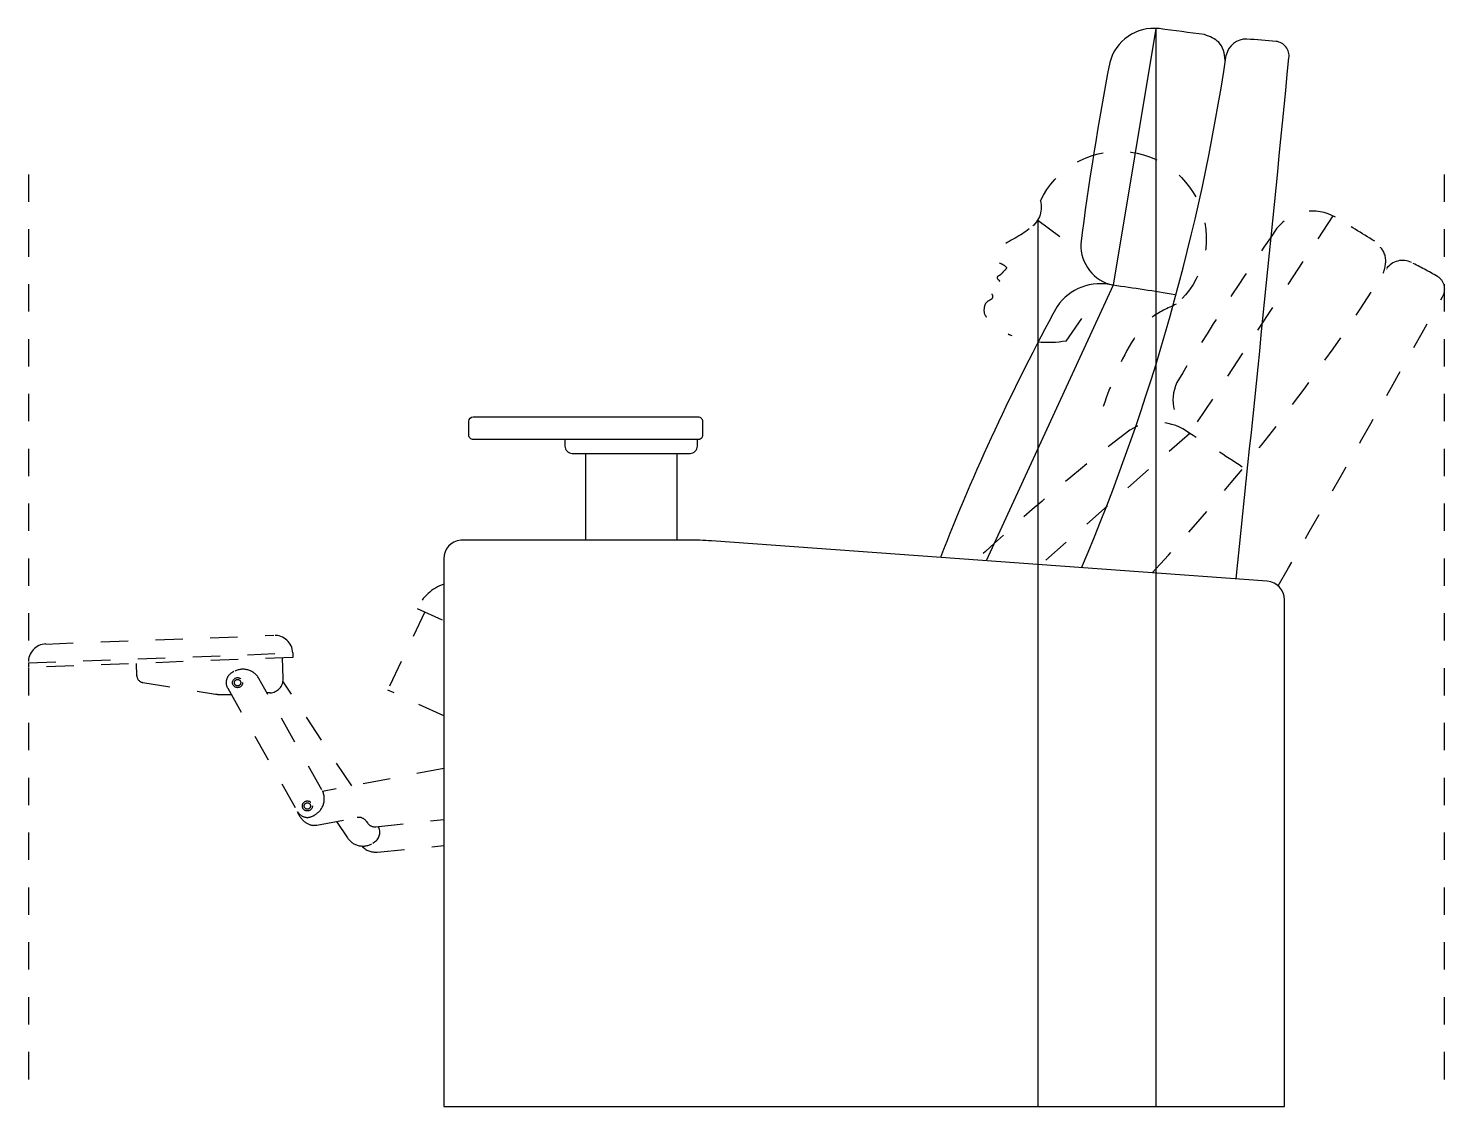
# Model space of a CAD drawing. Header units: millimetres. Extents: x 45 to 200, y 0 to 118.
import ezdxf

# ---------------------------------------------------------------- set-up
doc = ezdxf.new("R2010")
doc.units = ezdxf.units.MM
doc.linetypes.add('DASH', pattern=[0.6, 0.3, -0.3])

msp = doc.modelspace()

# ---------------------------------------------------------------- linework, layer by layer
for p, q in [((168.44, 117.98), (163.75, 89.87)), ((168.44, 117.98), (168.44, 0)), ((155.5, 97), (155.5, 0)), ((163.75, 89.87), (149.85, 59.72))]:
    msp.add_line(p, q)
at = {"color": 252, "linetype": 'DASH', "ltscale": 10, "true_color": 0x939598}
for p, q in [((45.02, 101.99), (45.02, 0)), ((199.99, 101.99), (199.99, 0)), ((187.81, 97.47), (172.13, 73.66)), ((172.13, 73.66), (155.81, 59.29)), ((87.58, 54.52), (90.5, 53.19)), ((88.41, 54.14), (84.35, 45.58)), ((46.94, 50.62), (71.88, 51.57)), ((45.02, 48.55), (73.96, 49.64)), ((45.02, 48.55), (45.04, 48.05)), ((73.97, 49.14), (45.04, 48.05)), ((56.89, 47.15), (56.84, 48.5)), ((72.91, 46.83), (72.82, 49.1)), ((67.52, 47.6), (67.3, 47.47)), ((77.15, 34.66), (70.25, 46.84)), ((80.41, 35.09), (72.89, 46.55)), ((57.56, 46.39), (65.49, 45.14)), ((66.46, 45.08), (67.21, 45.11)), ((66.84, 45.77), (74.47, 32.29)), ((71.47, 45.27), (71.15, 45.26)), ((90.5, 42.77), (84.35, 45.58)), ((90.5, 36.99), (77.23, 34.49)), ((76.18, 31.81), (76.39, 31.94)), ((76.58, 30.8), (81, 31.64)), ((78.76, 31.21), (79.94, 29.41)), ((82.01, 31.22), (82.13, 31.05)), ((83.06, 30.62), (90.5, 31.42)), ((82.71, 28.84), (82.92, 28.97)), ((83.22, 27.86), (90.5, 28.57))]:
    msp.add_line(p, q, dxfattribs=at)
at = {"linetype": 'DASH', "ltscale": 10}
for p, q in [((155.5, 97), (158.78, 94.58)), ((158.62, 83.77), (160.59, 86.58))]:
    msp.add_line(p, q, dxfattribs=at)
for points in [[(93.23, 73.48), (93.23, 74.98, -0.412344), (93.72, 75.48), (118.32, 75.48, -0.414214), (118.82, 74.98), (118.82, 73.48, -0.453136), (118.25, 72.98), (93.72, 72.98, -0.416087), (93.23, 73.48, 0.003196)], [(103.75, 72.98), (103.75, 72.28, 0.414214), (104.55, 71.48), (117.45, 71.48, 0.414214), (118.25, 72.28), (118.25, 72.98)], [(90.5, 0), (182.5, 0), (182.5, 55.45, 0.389195), (180.62, 57.49), (119.8, 61.9, 0.020421), (117.24, 61.98), (92.34, 61.97, 0.402884), (90.5, 59.95), (90.5, 0)]]:
    msp.add_lwpolyline(points, format="xyb")
for points in [[(106, 71.48), (106, 61.98)], [(116, 71.48), (116, 61.98)]]:
    msp.add_lwpolyline(points)
at = {"color": 252, "linetype": 'DASH', "ltscale": 10, "true_color": 0x939598}
msp.add_lwpolyline([(73.96, 49.64), (73.97, 49.14)], dxfattribs=at)
for centre, radius in [((67.92, 46.39), 0.55), ((67.92, 46.39), 0.35), ((75.56, 32.9), 0.55), ((75.56, 32.9), 0.35)]:
    msp.add_circle(centre, radius, dxfattribs=at)
for centre, radius, start, end in [((168.23, 112.97), 5.01, 83.7768, 165.1797), ((178.29, 114.6), 2.2, 87.7607, 168.0563), ((176.71, 74.29), 42.53, 83.4198, 87.7607), ((181.4, 114.95), 1.61, 352.7577, 83.5129), ((-51.62, 149.08), 230.28, 336.9628, 351.5023), ((-7523.29, 867.52), 7742.96, 353.996869, 354.420873), ((481.53, 53.14), 323.96, 169.1253, 172.686), ((164.73, 94.28), 4.52, 178.7193, 257.3787), ((162.34, 84.3), 5.74, 75.8092, 145.4437), ((140.58, -83.25), 174.66, 80.1333, 82.3771), ((364.67, -25.38), 235.85, 151.3906, 158.7551)]:
    msp.add_arc(centre, radius, start, end)
for centre, radius, start, end in [((185.59, 92.97), 5.01, 59.8923, 141.2952), ((447.83, -88.59), 323.96, 145.2408, 148.8015), ((-0.81, 215), 230.28, 317.1537, 327.6178), ((195.44, 90.39), 2.2, 63.8762, 144.1718), ((177.68, 54.17), 42.53, 59.5353, 63.8762), ((198.43, 89.45), 1.61, 328.8732, 59.6284), ((-6541.74, 3897.16), 7742.96, 330.266983, 330.536368), ((174.82, 77.3), 4.52, 154.8348, 233.4942), ((168.59, 69.14), 5.74, 51.9247, 121.5592), ((301.9, -104.2), 224.38, 127.4096, 133.0403), ((80.85, -75.25), 174.66, 56.2488, 58.4926), ((92.13, 52.44), 5, 109.1051, 155.4712), ((71.96, 49.57), 2, 2.1658, 92.1658), ((47.02, 48.63), 2, 92.1658, 182.1658), ((57.69, 47.19), 0.8, 182.1658, 261.009), ((67.92, 46.39), 1.25, 119.2117, 209.5207), ((68.51, 45.86), 2, 29.5207, 119.5211), ((71.41, 46.77), 1.5, 272.1658, 2.1658), ((66.27, 50.08), 5, 261.009, 272.1658), ((75.41, 33.68), 2, 299.5202, 29.5207), ((77.11, 33.37), 2.87, 201.9788, 232.4044), ((75.56, 32.9), 1.25, 209.5198, 299.5209), ((76.3, 32.31), 1.53, 232.4044, 280.6973), ((81.19, 30.65), 1, 34.7005, 100.6973), ((82.95, 31.62), 1, 214.7005, 276.0991), ((82.24, 30.02), 1.25, 302.8808, 30.3358), ((81.62, 30.51), 2, 213.2463, 303.2472), ((83.01, 29.85), 2, 221.6508, 276.1476)]:
    msp.add_arc(centre, radius, start, end, dxfattribs=at)
at = {"linetype": 'DASH', "ltscale": 10, "extrusion": (0, 0, -1)}
for centre, major_axis, start_param, end_param in [((164.4, 94.99), (3.12, 9.02), -1.458689, 2.092218), ((153.14, 98.4), (1.8, 2.07), 0.597782, 1.886314), ((156.66, 94.46), (7.12, 8.21), 2.246274, 2.828288)]:
    msp.add_ellipse(centre, major_axis=major_axis, ratio=1, start_param=start_param, end_param=end_param, dxfattribs=at)
msp.add_spline([(173.75, 117.29), (168.78, 117.95)], degree=3)
msp.add_open_spline([(176.02, 114.48), (175.96, 115.24), (175.62, 116.59), (174.33, 117.07), (173.75, 117.29)], degree=3, knots=[49.087167, 49.087167, 49.087167, 49.087167, 70.267002, 88.016006, 88.016006, 88.016006, 88.016006])
at = {"color": 252, "linetype": 'DASH', "ltscale": 10, "true_color": 0x939598}
msp.add_spline([(192.38, 94.69), (188.1, 97.31)], degree=3, dxfattribs=at)
at = {"linetype": 'DASH', "ltscale": 10}
for points, knots in [([(154.55, 96.05), (153.67, 95.25), (152.12, 94.73), (150.58, 93.34), (150.81, 92.53), (151.58, 92.21), (152.31, 91.79), (151.73, 91.41), (151.45, 90.98), (150.59, 90.66), (152.63, 89.43), (150.7, 90.09), (150.17, 89.18), (150.53, 88.98), (150.68, 88.37), (149.68, 88.08), (149.51, 86.96), (149.8, 86.3), (152.42, 84.45)], [0, 0, 0, 0, 3.471357, 4.278252, 5.08982, 5.728009, 6.534037, 7.149314, 7.554305, 7.819642, 8.64878, 8.791725, 9.211174, 9.404298, 10.060549, 10.587254, 11.860786, 12.570196, 12.570196, 12.570196, 12.570196]), ([(170.66, 87.79), (169.71, 87.37), (167.84, 86.55), (164.89, 82.67), (163.6, 79.17), (162.65, 76.61)], [0, 0, 0, 0, 2.835435, 5.60056, 13.185912, 13.185912, 13.185912, 13.185912])]:
    msp.add_open_spline(points, degree=3, knots=knots, dxfattribs=at)
at = {"color": 252, "linetype": 'DASH', "ltscale": 10, "true_color": 0x939598}
msp.add_open_spline([(193.32, 91.2), (193.57, 91.92), (193.81, 93.28), (192.83, 94.25), (192.38, 94.69)], degree=3, knots=[49.087167, 49.087167, 49.087167, 49.087167, 70.267002, 88.016006, 88.016006, 88.016006, 88.016006], dxfattribs=at)

doc.saveas('drawing.dxf')
